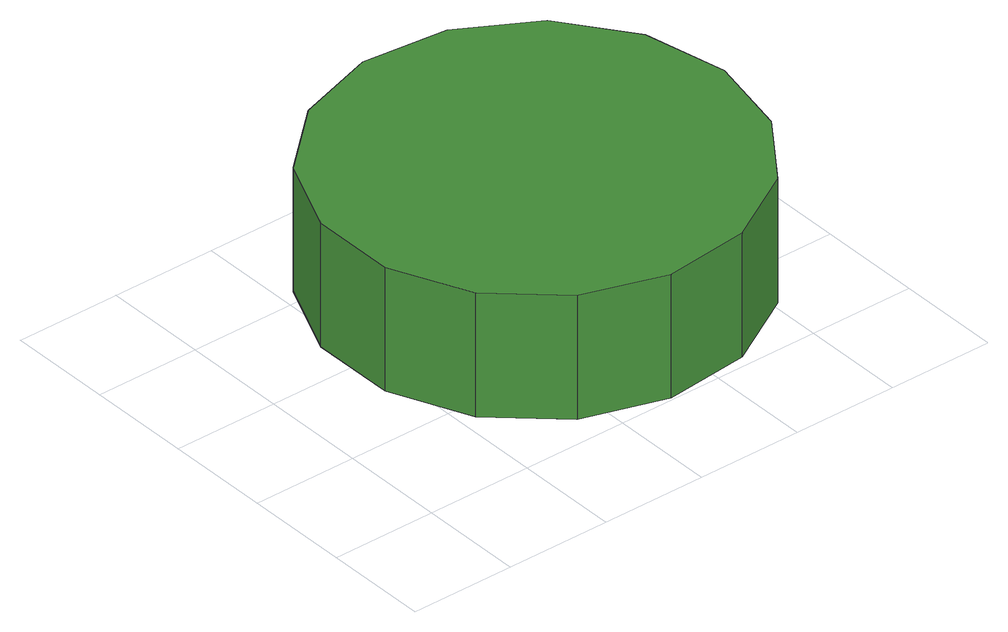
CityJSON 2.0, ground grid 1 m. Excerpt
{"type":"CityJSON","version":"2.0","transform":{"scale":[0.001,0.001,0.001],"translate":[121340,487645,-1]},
"CityObjects":{
"tree1":{"type":"SolitaryVegetationObject","attributes":{"function":"something"},"geometry":[{"type":"MultiSurface","lod":"1","boundaries":[[[0,1,2,3,4,5,6,7,8,9,10,11,12,13,14]],[[15,16,17,18,19,20,21,22,23,24,25,26,27,28,29]],[[0,29,28,1]],[[1,28,27,2]],[[2,27,26,3]],[[3,26,25,4]],[[4,25,24,5]],[[5,24,23,6]],[[6,23,22,7]],[[7,22,21,8]],[[8,21,20,9]],[[9,20,19,10]],[[10,19,18,11]],[[11,18,17,12]],[[12,17,16,13]],[[13,16,15,14]],[[14,15,29,0]]]}]}
},
"vertices":[
[4703,1978,1962],[4533,2778,1962],[4053,3439,1962],[3345,3848,1962],[2531,3933,1962],[1754,3681,1962],[1146,3134,1962],[814,2387,1962],[814,1569,1962],[1146,822,1962],[1754,275,1962],[2531,22,1962],[3345,108,1962],[4053,517,1962],[4533,1178,1962],[4533,1178,746],[4053,517,746],[3345,108,746],[2531,22,746],[1754,275,746],[1146,822,746],[814,1569,746],[814,2387,746],[1146,3134,746],[1754,3681,746],[2531,3933,746],[3345,3848,746],[4053,3439,746],[4533,2778,746],[4703,1978,746]
]}
